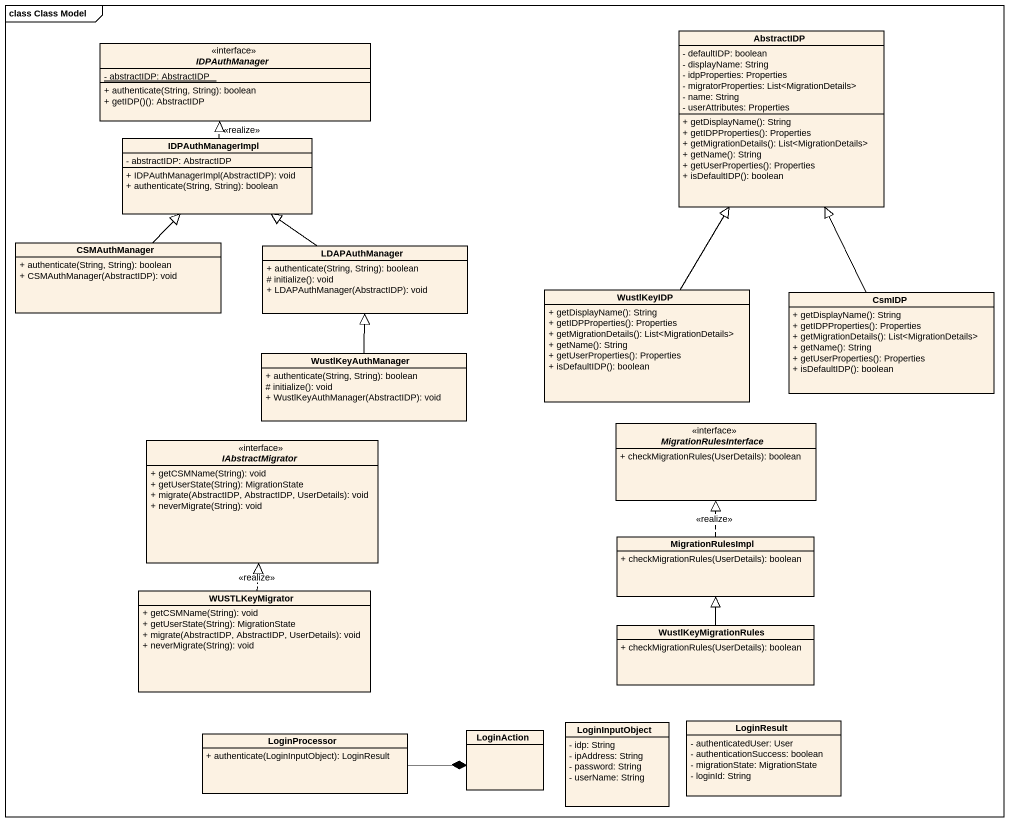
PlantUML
@startuml
mainframe class Class Model
hide circle
hide empty members
skinparam classAttributeIconSize 0
class AbstractIDP {
  - defaultIDP: boolean
  - displayName: String
  - idpProperties: Properties
  - migratorProperties: List<MigrationDetails>
  - name: String
  - userAttributes: Properties
  + getDisplayName(): String
  + getIDPProperties(): Properties
  + getMigrationDetails(): List<MigrationDetails>
  + getName(): String
  + getUserProperties(): Properties
  + isDefaultIDP(): boolean
}
interface IDPAuthManager <<interface>> {
  {static} - abstractIDP: AbstractIDP
  + authenticate(String, String): boolean
  + getIDP()(): AbstractIDP
}
class IDPAuthManagerImpl {
  - abstractIDP: AbstractIDP
  + IDPAuthManagerImpl(AbstractIDP): void
  + authenticate(String, String): boolean
}
class CSMAuthManager {
  + authenticate(String, String): boolean
  + CSMAuthManager(AbstractIDP): void
}
class LDAPAuthManager {
  + authenticate(String, String): boolean
  # initialize(): void
  + LDAPAuthManager(AbstractIDP): void
}
class WustlKeyIDP {
  + getDisplayName(): String
  + getIDPProperties(): Properties
  + getMigrationDetails(): List<MigrationDetails>
  + getName(): String
  + getUserProperties(): Properties
  + isDefaultIDP(): boolean
}
class CsmIDP {
  + getDisplayName(): String
  + getIDPProperties(): Properties
  + getMigrationDetails(): List<MigrationDetails>
  + getName(): String
  + getUserProperties(): Properties
  + isDefaultIDP(): boolean
}
class WustlKeyAuthManager {
  + authenticate(String, String): boolean
  # initialize(): void
  + WustlKeyAuthManager(AbstractIDP): void
}
interface IAbstractMigrator <<interface>> {
  + getCSMName(String): void
  + getUserState(String): MigrationState
  + migrate(AbstractIDP, AbstractIDP, UserDetails): void
  + neverMigrate(String): void
}
interface MigrationRulesInterface <<interface>> {
  + checkMigrationRules(UserDetails): boolean
}
class MigrationRulesImpl {
  + checkMigrationRules(UserDetails): boolean
}
class WUSTLKeyMigrator {
  + getCSMName(String): void
  + getUserState(String): MigrationState
  + migrate(AbstractIDP, AbstractIDP, UserDetails): void
  + neverMigrate(String): void
}
class WustlKeyMigrationRules {
  + checkMigrationRules(UserDetails): boolean
}
class LoginInputObject {
  - idp: String
  - ipAddress: String
  - password: String
  - userName: String
}
class LoginResult {
  - authenticatedUser: User
  - authenticationSuccess: boolean
  - migrationState: MigrationState
  - loginId: String
}
class LoginProcessor {
  + authenticate(LoginInputObject): LoginResult
}
class LoginAction
IDPAuthManagerImpl .up.|> IDPAuthManager : <<realize>>
CSMAuthManager -up-|> IDPAuthManagerImpl
LDAPAuthManager -up-|> IDPAuthManagerImpl
WustlKeyIDP -up-|> AbstractIDP
CsmIDP -up-|> AbstractIDP
WustlKeyAuthManager -up-|> LDAPAuthManager
MigrationRulesImpl .up.|> MigrationRulesInterface : <<realize>>
WUSTLKeyMigrator .up.|> IAbstractMigrator : <<realize>>
WustlKeyMigrationRules -up-|> MigrationRulesImpl
LoginProcessor -right-* LoginAction
@enduml
